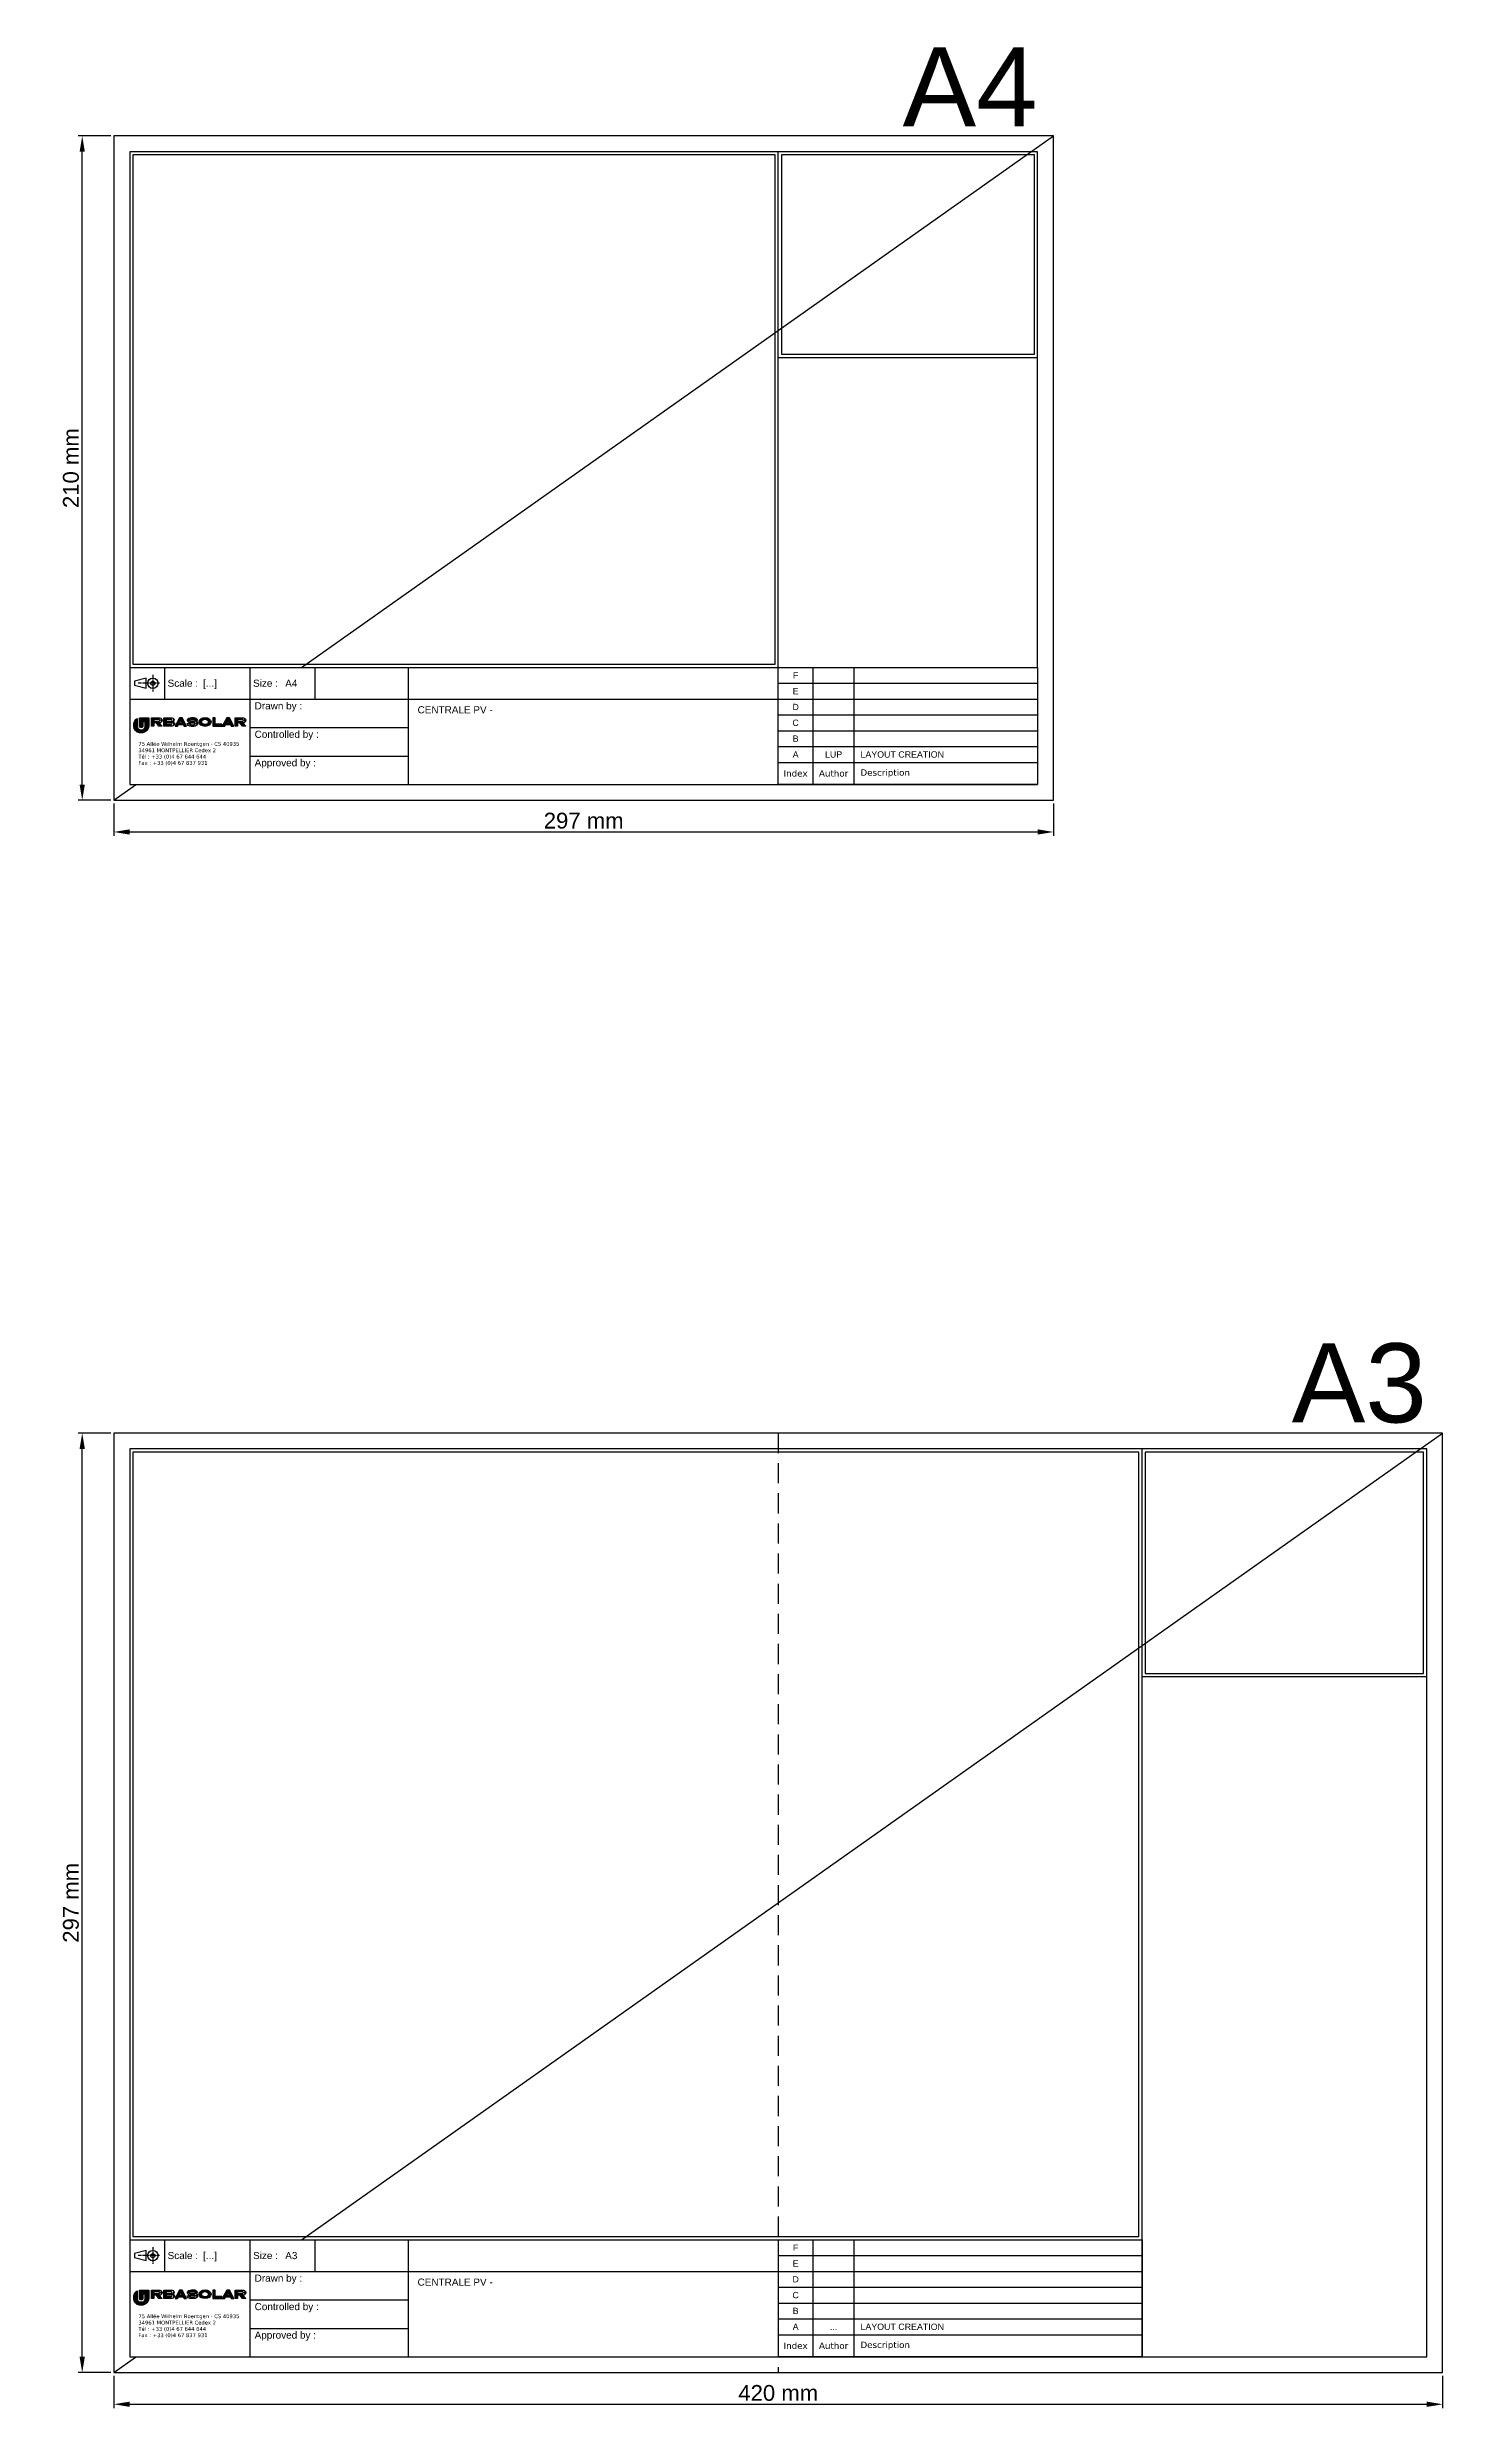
# Model space of a CAD drawing. Header units: millimetres. Extents: x -5397 to -3811, y -14 to 3249.
# Drawn here: x -5021 to -4580, y 2441 to 3190 of the extents above; entities that cross this region are included whole.
import ezdxf
from ezdxf.enums import TextEntityAlignment as Align

# ---------------------------------------------------------------- set-up
doc = ezdxf.new("R2010")
doc.units = ezdxf.units.MM
doc.set_wipeout_variables(frame=1)
doc.header["$PDMODE"] = 35
doc.header["$PDSIZE"] = 0.5
doc.linetypes.add('AXES', pattern=[0.8, 0.5, -0.1, 0.1, -0.1])
doc.linetypes.add('CACHE', pattern=[9.525, 6.35, -3.175])
for name, color, linetype in [('UBS-900-Cartouche', 7, 'Continuous'), ('UBS-900-Impression (Dimension)', 8, 'Continuous'), ('UBS-900-Impression (Format)', 251, 'Continuous')]:
    doc.layers.add(name, color=color, linetype=linetype)
doc.layers.add('UBS-900-Fenêtre de présentation', color=210, linetype='Continuous', plot=False)
doc.layers.add('UBS-900-Non imprimable', color=130, linetype='Continuous', plot=False)
doc.layers.add('UBS-900-Impression (Pliage)', color=9, linetype='CACHE', transparency=0.6)
doc.styles.get("Standard").update_dxf_attribs({"font": 'arial.ttf'})
doc.styles.add('UBS-Style de texte', font='verdana.ttf')
doc.dimstyles.new('ISO-25', dxfattribs={"dimtxt": 2.5, "dimasz": 2.5, "dimexe": 1.25, "dimexo": 0.625, "dimtad": 1, "dimtxsty": 'Standard', "dimcen": 2.5, "dimadec": 0, "dimazin": 0, "dimtfac": 1, "dimtmove": 0, "dimatfit": 3, "dimfxl": 1, "dimarcsym": 0})

# ---------------------------------------------------------------- blocks, each defined once
blk = doc.blocks.new('*U29')
blk.add_wipeout([(0, 0), (115, 0), (115, 37), (0, 37)])
for p, q in [((0, 32), (0, 37)), ((0, 37), (11, 37)), ((0, 27), (0, 32)), ((0, 32), (11, 32)), ((11, 37), (24, 37)), ((11, 32), (11, 37)), ((11, 27), (11, 32)), ((11, 32), (24, 32)), ((24, 37), (115, 37)), ((24, 32), (24, 37)), ((24, 27), (24, 32)), ((24, 32), (115, 32)), ((115, 37), (115, 32)), ((115, 32), (115, 27)), ((0, 22), (0, 27)), ((0, 27), (11, 27)), ((11, 22), (11, 27)), ((11, 27), (24, 27)), ((24, 22), (24, 27)), ((24, 27), (115, 27)), ((115, 27), (115, 22)), ((0, 17), (0, 22)), ((0, 22), (11, 22)), ((0, 12), (0, 17)), ((0, 17), (11, 17)), ((11, 17), (11, 22)), ((11, 22), (24, 22)), ((11, 12), (11, 17)), ((11, 17), (24, 17)), ((24, 17), (24, 22)), ((24, 22), (115, 22)), ((24, 12), (24, 17)), ((24, 17), (115, 17)), ((115, 22), (115, 17)), ((115, 17), (115, 12)), ((0, 5), (0, 12)), ((0, 12), (11, 12)), ((11, 5), (11, 12)), ((11, 12), (24, 12)), ((24, 5), (24, 12)), ((24, 12), (115, 12)), ((115, 12), (115, 5)), ((0, 7), (11, 7)), ((0, 0), (0, 5)), ((11, 0), (0, 0)), ((11, 7), (24, 7)), ((11, 0), (11, 5)), ((24, 0), (11, 0)), ((24, 7), (115, 7)), ((24, 0), (24, 5)), ((115, 0), (24, 0)), ((115, 5), (115, 0))]:
    blk.add_line(p, q)
at = {"char_height": 2}
for s, width, gutter_width, insert, attachment_point in [('E', 2, 7.5, (5.5, 29.5), 5), ('F', 2, 7.5, (5.5, 34.5), 5), ('D', 2, 7.5, (5.5, 24.5), 5), ('C', 2, 7.5, (5.5, 19.5), 5), ('B', 2, 7.5, (5.5, 14.5), 5), ('A', 2, 7.5, (5.5, 9.5), 5), ('{\\fVerdana|b0|i0|c0|p34;Index}', 9, 12.5, (5.5, 3.5), 5), ('{\\fVerdana|b0|i0|c0|p34;Author}', 9, 12.5, (17.5, 3.5), 5), ('{\\fVerdana|b0|i0|c0|p34;Description}', 9, 12.5, (26, 3.5), 4)]:
    blk.add_mtext_dynamic_manual_height_columns(s, width=width, gutter_width=gutter_width, heights=[0], dxfattribs=dict(at, insert=insert, attachment_point=attachment_point))
for tag, p in [('AUTEUR_E', (17.5, 29.5)), ('AUTEUR_F', (17.5, 34.5)), ('AUTEUR_D', (17.5, 24.5)), ('AUTEUR_C', (17.5, 19.5)), ('AUTEUR_B', (17.5, 14.5)), ('AUTEUR_A', (17.5, 9.5))]:
    blk.add_attdef(tag, text='', height=2).set_placement(p, align=Align.MIDDLE_CENTER)
for tag, p in [('MODIFICATIONS_IND_F', (26, 34.5)), ('MODIFICATIONS_IND_E', (26, 29.5)), ('MODIFICATIONS_IND_D', (26, 24.5)), ('MODIFICATIONS_IND_C', (26, 19.5)), ('MODIFICATIONS_IND_B', (26, 14.5)), ('MODIFICATIONS_IND_A', (26, 9.5))]:
    blk.add_attdef(tag, text='', height=2).set_placement(p, align=Align.MIDDLE_LEFT)
blk = doc.blocks.new('*D53')
at = {"layer": 'Defpoints', "color": 0, "transparency": 16777216}
for p in [(-10, 210), (0, 210), (0, 0)]:
    blk.add_point(p, dxfattribs=at)
at = {"layer": 'UBS-900-Impression (Dimension)', "color": 0, "lineweight": -2, "transparency": 16777216}
for p, q in [((-1, 210), (-11.25, 210)), ((-10, 5), (-10, 205)), ((-1, 0), (-11.25, 0))]:
    blk.add_line(p, q, dxfattribs=at)
at = {"layer": 'UBS-900-Impression (Dimension)', "color": 0, "transparency": 16777216}
for points in [[(-10.83, 205), (-9.17, 205), (-10, 210)], [(-10.83, 5), (-9.17, 5), (-10, 0)]]:
    blk.add_solid(points, dxfattribs=at)
at = {"layer": 'UBS-900-Impression (Dimension)', "color": 0, "transparency": 16777216, "insert": (-13.55, 105), "char_height": 5, "attachment_point": 5, "rotation": 90}
blk.add_mtext('210 mm', dxfattribs=at)
blk = doc.blocks.new('*D54')
at = {"layer": 'Defpoints', "color": 0, "transparency": 16777216}
for p in [(0, 0), (297, 0), (297, -10)]:
    blk.add_point(p, dxfattribs=at)
at = {"layer": 'UBS-900-Impression (Dimension)', "color": 0, "lineweight": -2, "transparency": 16777216}
for p, q in [((0, -1), (0, -11.25)), ((297, -1), (297, -11.25)), ((5, -10), (292, -10))]:
    blk.add_line(p, q, dxfattribs=at)
at = {"layer": 'UBS-900-Impression (Dimension)', "color": 0, "transparency": 16777216}
for points in [[(5, -9.17), (5, -10.83), (0, -10)], [(292, -9.17), (292, -10.83), (297, -10)]]:
    blk.add_solid(points, dxfattribs=at)
at = {"layer": 'UBS-900-Impression (Dimension)', "color": 0, "transparency": 16777216, "insert": (148.5, -6.45), "char_height": 5, "attachment_point": 5}
blk.add_mtext('297 mm', dxfattribs=at)
blk = doc.blocks.new('*D51')
at = {"layer": 'Defpoints', "color": 0, "transparency": 16777216}
for p in [(-10, 297), (0, 297), (0, 0)]:
    blk.add_point(p, dxfattribs=at)
at = {"layer": 'UBS-900-Impression (Dimension)', "color": 0, "lineweight": -2, "transparency": 16777216}
for p, q in [((-1, 297), (-11.25, 297)), ((-10, 5), (-10, 292)), ((-1, 0), (-11.25, 0))]:
    blk.add_line(p, q, dxfattribs=at)
at = {"layer": 'UBS-900-Impression (Dimension)', "color": 0, "transparency": 16777216}
for points in [[(-10.83, 292), (-9.17, 292), (-10, 297)], [(-10.83, 5), (-9.17, 5), (-10, 0)]]:
    blk.add_solid(points, dxfattribs=at)
at = {"layer": 'UBS-900-Impression (Dimension)', "color": 0, "transparency": 16777216, "insert": (-13.55, 148.5), "char_height": 5, "attachment_point": 5, "rotation": 90}
blk.add_mtext('297 mm', dxfattribs=at)
blk = doc.blocks.new('*D52')
at = {"layer": 'Defpoints', "color": 0, "transparency": 16777216}
for p in [(0, 0), (420, 0), (420, -10)]:
    blk.add_point(p, dxfattribs=at)
at = {"layer": 'UBS-900-Impression (Dimension)', "color": 0, "lineweight": -2, "transparency": 16777216}
for p, q in [((0, -1), (0, -11.25)), ((420, -1), (420, -11.25)), ((5, -10), (415, -10))]:
    blk.add_line(p, q, dxfattribs=at)
at = {"layer": 'UBS-900-Impression (Dimension)', "color": 0, "transparency": 16777216}
for points in [[(5, -9.17), (5, -10.83), (0, -10)], [(415, -9.17), (415, -10.83), (420, -10)]]:
    blk.add_solid(points, dxfattribs=at)
at = {"layer": 'UBS-900-Impression (Dimension)', "color": 0, "transparency": 16777216, "insert": (210, -6.45), "char_height": 5, "attachment_point": 5}
blk.add_mtext('420 mm', dxfattribs=at)
blk = doc.blocks.new('80-4_URBASOLAR (Logo Cartouche)')
at = {"true_color": 0x29364b, "transparency": 33554687}
h = blk.add_hatch(color=159, dxfattribs=at)
h.dxf.hatch_style = 1
edge = h.paths.add_edge_path()
edge.add_line((2.4, 17.86), (2.4, 15.41))
edge.add_arc((3.48, 15.41), 1.08, 179.76875, 270.68435)
edge.add_line((3.49, 14.33), (3.83, 14.33))
edge.add_arc((3.86, 15.39), 1.07, 268.69268, 360.85421)
edge.add_line((4.93, 15.41), (4.93, 17.16))
edge.add_line((4.93, 17.16), (4.19, 16.56))
edge.add_line((4.19, 16.56), (4.19, 15.39))
edge.add_arc((3.8, 15.38), 0.391, -84.92065, 2.81816, ccw=False)
edge.add_line((3.83, 14.99), (3.49, 14.99))
edge.add_arc((3.53, 15.38), 0.395, 177.65274, 264.44974, ccw=False)
edge.add_line((3.14, 15.39), (3.14, 18.1))
edge.add_line((3.14, 18.1), (6.03, 18.1))
edge.add_line((6.03, 18.1), (6.03, 15.41))
edge.add_arc((3.92, 15.47), 2.11, 277.31232, 358.36159, ccw=False)
edge.add_line((4.19, 13.37), (3.14, 13.37))
edge.add_arc((3.34, 15.42), 2.05, 180.17191, 264.15418, ccw=False)
edge.add_line((1.29, 15.41), (1.29, 16.19))
edge.add_arc((3.27, 16.08), 1.99, 116.09511, 176.88307, ccw=False)
h = blk.add_hatch(color=159, dxfattribs=at)
h.dxf.hatch_style = 1
edge = h.paths.add_edge_path()
edge.add_line((7.61, 15.46), (6.9, 15.46))
edge.add_line((6.9, 15.46), (6.9, 18.1))
edge.add_line((6.9, 18.1), (9.22, 18.1))
edge.add_arc((9.21, 16.6), 1.5, 64.87472, 89.57877, ccw=False)
edge.add_arc((9.48, 17.28), 0.772, -58.2681, 61.77627, ccw=False)
edge.add_arc((9.31, 17.71), 1.23, 272.68788, 298.29902, ccw=False)
edge.add_line((9.36, 16.48), (10.27, 15.46))
edge.add_line((10.27, 15.46), (9.26, 15.46))
edge.add_line((9.26, 15.46), (8.44, 16.48))
edge.add_line((8.44, 16.48), (7.61, 16.48))
edge.add_line((7.61, 16.48), (7.61, 15.46))
edge = h.paths.add_edge_path(flags=16)
edge.add_line((7.61, 17.05), (9.22, 17.05))
edge.add_arc((9.2, 17.47), 0.417, 272.42169, 294.28331)
edge.add_arc((9.28, 17.29), 0.224, 294.52223, 425.47777)
edge.add_arc((9.23, 17.09), 0.43, 70.84083, 91.70551)
edge.add_line((9.22, 17.52), (7.61, 17.52))
edge.add_line((7.61, 17.52), (7.61, 17.05))
h = blk.add_hatch(color=159, dxfattribs=at)
h.dxf.hatch_style = 1
edge = h.paths.add_edge_path()
edge.add_line((10.79, 15.46), (10.79, 18.1))
edge.add_line((10.79, 18.1), (13.11, 18.1))
edge.add_arc((13.13, 16.57), 1.53, 66.89346, 90.79556, ccw=False)
edge.add_arc((13.43, 17.4), 0.649, -61.17863, 61.87982, ccw=False)
edge.add_arc((13.57, 16.19), 0.664, -75.44094, 75.14378, ccw=False)
edge.add_arc((13.14, 17.37), 1.91, 270.20962, 288.23867, ccw=False)
edge.add_line((13.14, 15.46), (10.79, 15.46))
edge = h.paths.add_edge_path(flags=16)
edge.add_line((11.5, 17.05), (13.11, 17.05))
edge.add_arc((13.09, 17.47), 0.417, 272.42169, 294.28331)
edge.add_arc((13.17, 17.29), 0.224, 294.52223, 425.47777)
edge.add_arc((13.12, 17.09), 0.43, 70.84083, 91.70551)
edge.add_line((13.11, 17.52), (11.5, 17.52))
edge.add_line((11.5, 17.52), (11.5, 17.05))
edge = h.paths.add_edge_path(flags=16)
edge.add_line((11.5, 16.06), (13.11, 16.06))
edge.add_arc((13.09, 16.47), 0.417, 272.42169, 294.28331)
edge.add_arc((13.17, 16.3), 0.224, 294.52223, 425.47777)
edge.add_arc((13.12, 16.09), 0.43, 70.84083, 91.70551)
edge.add_line((13.11, 16.52), (11.5, 16.52))
edge.add_line((11.5, 16.52), (11.5, 16.06))
h = blk.add_hatch(color=159, dxfattribs=at)
h.dxf.hatch_style = 1
h.paths.add_polyline_path([(16.94, 15.99), (17.22, 15.46), (18, 15.46), (16.6, 18.1), (15.74, 18.1), (14.34, 15.46), (15.13, 15.46), (15.4, 15.99)])
h.paths.add_polyline_path([(15.68, 16.53), (16.67, 16.53), (16.17, 17.48)], flags=16)
at = {"true_color": 0xa22f15, "transparency": 33554687}
h = blk.add_hatch(color=24, dxfattribs=at)
h.dxf.hatch_style = 1
edge = h.paths.add_edge_path()
edge.add_line((18.22, 16.27), (18.99, 16.27))
edge.add_arc((19.63, 16.66), 0.749, 211.13098, 270.59224)
edge.add_line((19.64, 15.91), (20.17, 15.91))
edge.add_arc((20.07, 16.95), 1.05, 275.72841, 300.26013)
edge.add_arc((20.51, 16.24), 0.212, 294.10614, 409.72476)
edge.add_arc((20.44, 16.16), 0.314, 49.12282, 89.94115)
edge.add_line((20.44, 16.48), (19.45, 16.48))
edge.add_arc((19.58, 18.95), 2.47, 249.36616, 266.98838, ccw=False)
edge.add_arc((19.04, 17.32), 0.759, 188.44629, 244.53003, ccw=False)
edge.add_line((18.29, 17.21), (18.29, 17.46))
edge.add_arc((18.96, 17.35), 0.687, 117.4448, 170.8136, ccw=False)
edge.add_arc((19.58, 16.01), 2.15, 91.02293, 115.58494, ccw=False)
edge.add_line((19.54, 18.17), (20.28, 18.17))
edge.add_arc((20.23, 16.52), 1.65, 64.27272, 88.12607, ccw=False)
edge.add_arc((20.57, 17.25), 0.842, 6.70555, 63.54746, ccw=False)
edge.add_line((21.4, 17.35), (20.66, 17.35))
edge.add_arc((20.16, 17.08), 0.57, 28.59727, 88.49841)
edge.add_line((20.18, 17.65), (19.56, 17.65))
edge.add_arc((19.67, 16.53), 1.12, 95.18569, 118.01724)
edge.add_arc((19.23, 17.34), 0.203, 116.78023, 236.20786)
edge.add_arc((19.54, 18.08), 0.999, 245.0277, 271.24415)
edge.add_line((19.56, 17.08), (20.44, 17.08))
edge.add_arc((20.43, 15.27), 1.81, 65.10724, 89.52476, ccw=False)
edge.add_arc((20.73, 16.31), 0.754, -52.76615, 52.76615, ccw=False)
edge.add_arc((20.13, 17.26), 1.88, 270.70757, 304.24918, ccw=False)
edge.add_line((20.15, 15.38), (19.5, 15.38))
edge.add_arc((19.49, 17.28), 1.9, 239.71908, 270.13049, ccw=False)
edge.add_arc((18.96, 16.25), 0.737, 178.39239, 235.15384, ccw=False)
at = {"true_color": 0x29364b, "transparency": 33554687}
h = blk.add_hatch(color=159, dxfattribs=at)
h.dxf.hatch_style = 1
edge = h.paths.add_edge_path()
edge.add_ellipse((23.84, 16.78), major_axis=(1.87, 0), ratio=0.744921, start_angle=0, end_angle=360)
edge = h.paths.add_edge_path(flags=17)
edge.add_ellipse((23.83, 16.78), major_axis=(1.12, 0), ratio=0.734047, start_angle=0, end_angle=360)
h = blk.add_hatch(color=159, dxfattribs=at)
h.dxf.hatch_style = 1
h.paths.add_polyline_path([(26.33, 18.1), (26.33, 15.46), (29.17, 15.46), (29.17, 16.1), (27.04, 16.1), (27.04, 18.1)])
h = blk.add_hatch(color=159, dxfattribs=at)
h.dxf.hatch_style = 1
h.paths.add_polyline_path([(31.86, 15.99), (32.13, 15.46), (32.91, 15.46), (31.52, 18.1), (30.66, 18.1), (29.26, 15.46), (30.04, 15.46), (30.32, 15.99)])
h.paths.add_polyline_path([(30.59, 16.53), (31.58, 16.53), (31.09, 17.48)], flags=16)
h = blk.add_hatch(color=159, dxfattribs=at)
h.dxf.hatch_style = 1
edge = h.paths.add_edge_path()
edge.add_line((34.05, 15.46), (33.34, 15.46))
edge.add_line((33.34, 15.46), (33.34, 18.1))
edge.add_line((33.34, 18.1), (35.66, 18.1))
edge.add_arc((35.64, 16.6), 1.5, 64.87472, 89.57877, ccw=False)
edge.add_arc((35.92, 17.28), 0.772, -58.2681, 61.77627, ccw=False)
edge.add_arc((35.74, 17.71), 1.23, 272.68788, 298.29902, ccw=False)
edge.add_line((35.8, 16.48), (36.7, 15.46))
edge.add_line((36.7, 15.46), (35.69, 15.46))
edge.add_line((35.69, 15.46), (34.87, 16.48))
edge.add_line((34.87, 16.48), (34.05, 16.48))
edge.add_line((34.05, 16.48), (34.05, 15.46))
edge = h.paths.add_edge_path(flags=16)
edge.add_line((34.05, 17.05), (35.66, 17.05))
edge.add_arc((35.64, 17.47), 0.417, 272.42169, 294.28331)
edge.add_arc((35.72, 17.29), 0.224, 294.52223, 425.47777)
edge.add_arc((35.67, 17.09), 0.43, 70.84083, 91.70551)
edge.add_line((35.66, 17.52), (34.05, 17.52))
edge.add_line((34.05, 17.52), (34.05, 17.05))
at = {"color": 159, "true_color": 0x29364b, "transparency": 33554687}
blk.add_lwpolyline([(2.4, 17.86), (2.4, 15.41, 0.418902), (3.49, 14.33), (3.83, 14.33, 0.425307), (4.93, 15.41), (4.93, 17.16), (4.19, 16.56), (4.19, 15.39, -0.402701), (3.83, 14.99), (3.49, 14.99, -0.397933), (3.14, 15.39), (3.14, 18.1), (6.03, 18.1), (6.03, 15.41, -0.369164), (4.19, 13.37), (3.14, 13.37, -0.383775), (1.29, 15.41), (1.29, 16.19, -0.271638), (2.4, 17.86)], format="xyb", dxfattribs=at)
for points in [[(7.61, 15.46), (6.9, 15.46), (6.9, 18.1), (9.22, 18.1, -0.108211), (9.85, 17.96, -0.577608), (9.89, 16.62, -0.112217), (9.36, 16.48), (10.27, 15.46), (9.26, 15.46), (8.44, 16.48), (7.61, 16.48)], [(7.61, 17.05), (9.22, 17.05, 0.09568), (9.38, 17.09, 0.642947), (9.38, 17.5, 0.091292), (9.22, 17.52), (7.61, 17.52)], [(10.79, 15.46), (10.79, 18.1), (13.11, 18.1, -0.104672), (13.73, 17.98, -0.595283), (13.74, 16.84, -0.771388), (13.74, 15.55, -0.078829), (13.14, 15.46)], [(11.5, 17.05), (13.11, 17.05, 0.09568), (13.26, 17.09, 0.642947), (13.26, 17.5, 0.091292), (13.11, 17.52), (11.5, 17.52)], [(11.5, 16.06), (13.11, 16.06, 0.09568), (13.26, 16.09, 0.642947), (13.26, 16.5, 0.091292), (13.11, 16.52), (11.5, 16.52)], [(34.05, 15.46), (33.34, 15.46), (33.34, 18.1), (35.66, 18.1, -0.108211), (36.28, 17.96, -0.577608), (36.32, 16.62, -0.112217), (35.8, 16.48), (36.7, 15.46), (35.69, 15.46), (34.87, 16.48), (34.05, 16.48)], [(34.05, 17.05), (35.66, 17.05, 0.09568), (35.81, 17.09, 0.642947), (35.81, 17.5, 0.091292), (35.66, 17.52), (34.05, 17.52)]]:
    blk.add_lwpolyline(points, format="xyb", close=True, dxfattribs=at)
for points in [[(16.94, 15.99), (17.22, 15.46), (18, 15.46), (16.6, 18.1), (15.74, 18.1), (14.34, 15.46), (15.13, 15.46), (15.4, 15.99)], [(26.33, 18.1), (26.33, 15.46), (29.17, 15.46), (29.17, 16.1), (27.04, 16.1), (27.04, 18.1)], [(31.86, 15.99), (32.13, 15.46), (32.91, 15.46), (31.52, 18.1), (30.66, 18.1), (29.26, 15.46), (30.04, 15.46), (30.32, 15.99)]]:
    blk.add_lwpolyline(points, close=True, dxfattribs=at)
for points in [[(15.68, 16.53), (16.67, 16.53), (16.17, 17.48), (15.68, 16.53)], [(30.59, 16.53), (31.58, 16.53), (31.09, 17.48), (30.59, 16.53)]]:
    blk.add_lwpolyline(points, dxfattribs=at)
at = {"color": 24, "true_color": 0xa22f15, "transparency": 33554687}
blk.add_lwpolyline([(18.22, 16.27), (18.99, 16.27, 0.265431), (19.64, 15.91), (20.17, 15.91, 0.10745), (20.6, 16.05, 0.552136), (20.65, 16.4, 0.180011), (20.44, 16.48), (19.45, 16.48, -0.077043), (18.71, 16.63, -0.249716), (18.29, 17.21), (18.29, 17.46, -0.237168), (18.65, 17.96, -0.107584), (19.54, 18.17), (20.28, 18.17, -0.104457), (20.94, 18.01, -0.253233), (21.4, 17.35), (20.66, 17.35, 0.267487), (20.18, 17.65), (19.56, 17.65, 0.099952), (19.14, 17.52, 0.574025), (19.12, 17.17, 0.114892), (19.56, 17.08), (20.44, 17.08, -0.106946), (21.19, 16.91, -0.496036), (21.19, 15.71, -0.147407), (20.15, 15.38), (19.5, 15.38, -0.133479), (18.54, 15.64, -0.25286)], format="xyb", close=True, dxfattribs=at)
for points in [[(19.45, 17.65), (20.44, 17.65)], [(19.45, 17.08), (20.44, 17.08)], [(19.45, 16.48), (20.44, 16.48)], [(19.45, 15.91), (20.44, 15.91)], [(20.66, 17.35), (21.4, 17.35)]]:
    blk.add_lwpolyline(points, dxfattribs=at)
at = {"color": 159, "true_color": 0x29364b, "transparency": 33554687}
for centre, major_axis, ratio in [((23.84, 16.78), (1.87, 0), 0.744921), ((23.83, 16.78), (1.12, 0), 0.734047)]:
    blk.add_ellipse(centre, major_axis=major_axis, ratio=ratio, dxfattribs=at)
at = {"color": 159, "true_color": 0x29364b, "transparency": 33554687, "insert": (2.75, 3), "char_height": 1.2, "attachment_point": 7, "style": 'UBS-Style de texte'}
blk.add_mtext_dynamic_manual_height_columns('\\pxqj;75 Allée Wilhelm Roentgen - CS 40935\\P34961 MONTPELLIER Cedex 2\\PTél : +33 (0)4 67 644 644\\PFax : +33 (0)4 67 837 931', width=32.5, gutter_width=0.45, heights=[0], dxfattribs=at)
blk = doc.blocks.new('*U252')
blk.add_wipeout([(5, 5), (210, 5), (210, 42), (5, 42)])
at = {"color": 7}
for p, q in [((5, 42), (210, 42)), ((16, 42), (16, 32)), ((43, 42), (43, 5)), ((63.5, 42), (63.5, 32)), ((93, 42), (93, 5)), ((210, 42), (210, 5)), ((5, 32), (210, 32)), ((43, 23), (93, 23)), ((43, 14), (93, 14))]:
    blk.add_line(p, q, dxfattribs=at)
for points in [[(5, 5), (292, 5), (292, 205), (5, 205)], [(6.52, 37.65), (6.52, 36.35), (10.17, 35.4), (10.17, 38.6)]]:
    blk.add_lwpolyline(points, close=True, dxfattribs=at)
at = {"color": 7, "linetype": 'AXES', "ltscale": 2}
for points in [[(12.32, 39.65), (12.32, 34.35)], [(14.47, 37), (10.17, 37), (7.67, 37)]]:
    blk.add_lwpolyline(points, dxfattribs=at)
at = {"color": 7}
for radius in [1.65, 0.65]:
    blk.add_circle((12.32, 37), radius, dxfattribs=at)
blk.add_blockref('80-4_URBASOLAR (Logo Cartouche)', (5, 8))
at = {"color": 7, "char_height": 2.25}
for s, width, insert, attachment_point in [('Scale :', 27, (17, 37), 4), ('Size :', 16, (44, 37), 4), ('Drawn by :', 48, (44.5, 31), 1), ('Controlled by :', 48, (44.5, 22), 1), ('Approved by :', 48, (44.5, 13), 1)]:
    blk.add_mtext_dynamic_manual_height_columns(s, width=width, gutter_width=12.5, heights=[0], dxfattribs=dict(at, insert=insert, attachment_point=attachment_point))
at = {"color": 7}
for tag, p in [('ECHELLE', (28.2, 37)), ('FORMAT', (54.17, 37)), ('PROJETEUR', (65, 25.8)), ('TITRE_1', (96, 28.62)), ('TITRE_2', (96, 21.88)), ('PROJET', (121.1, 28.62)), ('COMMUNE', (168.3, 28.62)), ('TITRE_3', (96, 15.12)), ('TITRE_4', (96, 8.38))]:
    blk.add_attdef(tag, text='', height=2.25, dxfattribs=at).set_placement(p, align=Align.MIDDLE_LEFT)
blk.add_attdef('DEPT', text='', height=2.25, dxfattribs=at).set_placement((207, 28.62), align=Align.MIDDLE_RIGHT)
blk = doc.blocks.new('*U32')
blk.add_wipeout([(0, 0), (82, 0), (82, 37), (0, 37)])
for p, q in [((0, 32), (0, 37)), ((0, 37), (11, 37)), ((0, 27), (0, 32)), ((0, 32), (11, 32)), ((11, 37), (24, 37)), ((11, 32), (11, 37)), ((11, 27), (11, 32)), ((11, 32), (24, 32)), ((24, 37), (82, 37)), ((24, 32), (24, 37)), ((24, 27), (24, 32)), ((24, 32), (82, 32)), ((82, 37), (82, 32)), ((82, 32), (82, 27)), ((0, 22), (0, 27)), ((0, 27), (11, 27)), ((11, 22), (11, 27)), ((11, 27), (24, 27)), ((24, 22), (24, 27)), ((24, 27), (82, 27)), ((82, 27), (82, 22)), ((0, 17), (0, 22)), ((0, 22), (11, 22)), ((0, 12), (0, 17)), ((0, 17), (11, 17)), ((11, 17), (11, 22)), ((11, 22), (24, 22)), ((11, 12), (11, 17)), ((11, 17), (24, 17)), ((24, 17), (24, 22)), ((24, 22), (82, 22)), ((24, 12), (24, 17)), ((24, 17), (82, 17)), ((82, 22), (82, 17)), ((82, 17), (82, 12)), ((0, 5), (0, 12)), ((0, 12), (11, 12)), ((11, 5), (11, 12)), ((11, 12), (24, 12)), ((24, 5), (24, 12)), ((24, 12), (82, 12)), ((82, 12), (82, 5)), ((0, 7), (11, 7)), ((0, 0), (0, 5)), ((11, 0), (0, 0)), ((11, 7), (24, 7)), ((11, 0), (11, 5)), ((24, 0), (11, 0)), ((24, 7), (82, 7)), ((24, 0), (24, 5)), ((82, 0), (24, 0)), ((82, 5), (82, 0))]:
    blk.add_line(p, q)
at = {"char_height": 2}
for s, width, gutter_width, insert, attachment_point in [('E', 2, 7.5, (5.5, 29.5), 5), ('F', 2, 7.5, (5.5, 34.5), 5), ('D', 2, 7.5, (5.5, 24.5), 5), ('C', 2, 7.5, (5.5, 19.5), 5), ('B', 2, 7.5, (5.5, 14.5), 5), ('A', 2, 7.5, (5.5, 9.5), 5), ('{\\fVerdana|b0|i0|c0|p34;Index}', 9, 12.5, (5.5, 3.5), 5), ('{\\fVerdana|b0|i0|c0|p34;Author}', 9, 12.5, (17.5, 3.5), 5), ('{\\fVerdana|b0|i0|c0|p34;Description}', 9, 12.5, (26, 3.5), 4)]:
    blk.add_mtext_dynamic_manual_height_columns(s, width=width, gutter_width=gutter_width, heights=[0], dxfattribs=dict(at, insert=insert, attachment_point=attachment_point))
for tag, p in [('AUTEUR_E', (17.5, 29.5)), ('AUTEUR_F', (17.5, 34.5)), ('AUTEUR_D', (17.5, 24.5)), ('AUTEUR_C', (17.5, 19.5)), ('AUTEUR_B', (17.5, 14.5)), ('AUTEUR_A', (17.5, 9.5))]:
    blk.add_attdef(tag, text='', height=2).set_placement(p, align=Align.MIDDLE_CENTER)
for tag, p in [('MODIFICATIONS_IND_F', (26, 34.5)), ('MODIFICATIONS_IND_E', (26, 29.5)), ('MODIFICATIONS_IND_D', (26, 24.5)), ('MODIFICATIONS_IND_C', (26, 19.5)), ('MODIFICATIONS_IND_B', (26, 14.5)), ('MODIFICATIONS_IND_A', (26, 9.5))]:
    blk.add_attdef(tag, text='', height=2).set_placement(p, align=Align.MIDDLE_LEFT)
blk = doc.blocks.new('*U256')
blk.add_wipeout([(5, 5), (210, 5), (210, 42), (5, 42)])
at = {"color": 7}
for p, q in [((5, 42), (210, 42)), ((16, 42), (16, 32)), ((43, 42), (43, 5)), ((63.5, 42), (63.5, 32)), ((93, 42), (93, 5)), ((210, 42), (210, 5)), ((5, 32), (210, 32)), ((43, 23), (93, 23)), ((43, 14), (93, 14))]:
    blk.add_line(p, q, dxfattribs=at)
for points in [[(5, 5), (415, 5), (415, 292), (5, 292)], [(6.52, 37.65), (6.52, 36.35), (10.17, 35.4), (10.17, 38.6)]]:
    blk.add_lwpolyline(points, close=True, dxfattribs=at)
at = {"color": 7, "linetype": 'AXES', "ltscale": 2}
for points in [[(12.32, 39.65), (12.32, 34.35)], [(14.47, 37), (10.17, 37), (7.67, 37)]]:
    blk.add_lwpolyline(points, dxfattribs=at)
at = {"color": 7}
for radius in [1.65, 0.65]:
    blk.add_circle((12.32, 37), radius, dxfattribs=at)
blk.add_blockref('80-4_URBASOLAR (Logo Cartouche)', (5, 8))
at = {"color": 7, "char_height": 2.25}
for s, width, insert, attachment_point in [('Scale :', 27, (17, 37), 4), ('Size :', 16, (44, 37), 4), ('Drawn by :', 48, (44.5, 31), 1), ('Controlled by :', 48, (44.5, 22), 1), ('Approved by :', 48, (44.5, 13), 1)]:
    blk.add_mtext_dynamic_manual_height_columns(s, width=width, gutter_width=12.5, heights=[0], dxfattribs=dict(at, insert=insert, attachment_point=attachment_point))
at = {"color": 7}
for tag, p in [('ECHELLE', (28.2, 37)), ('FORMAT', (54.17, 37)), ('PROJETEUR', (65, 25.8)), ('TITRE_1', (96, 28.62)), ('TITRE_2', (96, 21.88)), ('PROJET', (121.1, 28.62)), ('COMMUNE', (168.3, 28.62)), ('TITRE_3', (96, 15.12)), ('TITRE_4', (96, 8.38))]:
    blk.add_attdef(tag, text='', height=2.25, dxfattribs=at).set_placement(p, align=Align.MIDDLE_LEFT)
blk.add_attdef('DEPT', text='', height=2.25, dxfattribs=at).set_placement((207, 28.62), align=Align.MIDDLE_RIGHT)
blk = doc.blocks.new('80-2_Impression Cartouche (A4)')
at = {"color": 0}
blk.add_lwpolyline([(0, 0), (297, 0), (297, 210), (0, 210)], close=True, dxfattribs=at)
at = {"layer": 'UBS-900-Non imprimable', "color": 0}
blk.add_lwpolyline([(0, 0), (297, 210)], dxfattribs=at)
at = {"layer": 'UBS-900-Impression (Dimension)'}
dim = blk.add_linear_dim(base=(-10, 210), p1=(0, 0), p2=(0, 210), angle=90, dimstyle='ISO-25', override={"dimtxt": 5, "dimasz": 5, "dimexo": 1, "dimgap": 1, "dimdec": 0, "dimzin": 0, "dimpost": ' mm'}, dxfattribs=at)
dim.commit()
dim.dimension.update_dxf_attribs({"geometry": '*D53', "text_midpoint": (-13.55, 105)})
dim = blk.add_linear_dim(base=(297, -10), p1=(0, 0), p2=(297, 0), dimstyle='ISO-25', override={"dimtxt": 5, "dimasz": 5, "dimexo": 1, "dimgap": 1, "dimdec": 0, "dimzin": 0, "dimpost": ' mm'}, dxfattribs=at)
dim.commit()
dim.dimension.update_dxf_attribs({"geometry": '*D54', "text_midpoint": (148.5, -6.45)})
blk = doc.blocks.new('80-2_Impression Cartouche (A3)')
at = {"color": 0}
blk.add_lwpolyline([(0, 0), (420, 0), (420, 297), (0, 297)], close=True, dxfattribs=at)
at = {"layer": 'UBS-900-Impression (Pliage)'}
blk.add_lwpolyline([(210, 297), (210, 0)], dxfattribs=at)
at = {"layer": 'UBS-900-Non imprimable', "color": 0}
blk.add_lwpolyline([(0, 0), (420, 297)], dxfattribs=at)
at = {"layer": 'UBS-900-Impression (Dimension)'}
dim = blk.add_linear_dim(base=(-10, 297), p1=(0, 0), p2=(0, 297), angle=90, dimstyle='ISO-25', override={"dimtxt": 5, "dimasz": 5, "dimexo": 1, "dimgap": 1, "dimdec": 0, "dimzin": 0, "dimpost": ' mm'}, dxfattribs=at)
dim.commit()
dim.dimension.update_dxf_attribs({"geometry": '*D51', "text_midpoint": (-13.55, 148.5)})
dim = blk.add_linear_dim(base=(420, -10), p1=(0, 0), p2=(420, 0), dimstyle='ISO-25', override={"dimtxt": 5, "dimasz": 5, "dimexo": 1, "dimgap": 1, "dimdec": 0, "dimzin": 0, "dimpost": ' mm'}, dxfattribs=at)
dim.commit()
dim.dimension.update_dxf_attribs({"geometry": '*D52', "text_midpoint": (210, -6.45)})

msp = doc.modelspace()

# ---------------------------------------------------------------- linework, layer by layer
at = {"layer": 'UBS-900-Cartouche'}
msp.add_lwpolyline([(-4675, 2675), (-4585, 2675)], dxfattribs=at)
at = {"layer": 'UBS-900-Fenêtre de présentation'}
for points in [[(-4789, 3093), (-4709, 3093), (-4709, 3156), (-4789, 3156)], [(-4674, 2676), (-4586, 2676), (-4586, 2746), (-4674, 2746)]]:
    msp.add_lwpolyline(points, close=True, dxfattribs=at)

# ---------------------------------------------------------------- block references
at = {"layer": 'UBS-900-Impression (Format)'}
for name, p in [('80-2_Impression Cartouche (A4)', (-5000, 2952)), ('80-2_Impression Cartouche (A3)', (-5000, 2455))]:
    msp.add_blockref(name, p, dxfattribs=at)

# ---------------------------------------------------------------- texts
at = {"layer": 'UBS-900-Impression (Format)', "char_height": 25, "attachment_point": 9}
for s, insert in [('A4', (-4708, 3165)), ('A3', (-4585, 2755))]:
    msp.add_mtext_dynamic_manual_height_columns(s, width=61.4602, gutter_width=12.5, heights=[0], dxfattribs=dict(at, insert=insert))

# ---------------------------------------------------------------- next in the draw order: block references
at = {"layer": 'UBS-900-Cartouche'}
ref = msp.add_blockref('*U252', (-5000, 2952), dxfattribs=at)
ref.add_attrib('TITRE_1', 'CENTRALE PV -', dxfattribs={"layer": '0', "color": 7, "height": 2.25}).set_placement((-4904, 2980.62), align=Align.MIDDLE_LEFT)
ref.add_attrib('FORMAT', 'A4', dxfattribs={"layer": '0', "color": 7, "height": 2.25}).set_placement((-4945.83, 2989), align=Align.MIDDLE_LEFT)
ref.add_attrib('ECHELLE', '[...]', dxfattribs={"layer": '0', "color": 7, "height": 2.25}).set_placement((-4971.8, 2989), align=Align.MIDDLE_LEFT)
msp.add_blockref('*U29', (-4790, 2460), dxfattribs=at).add_auto_attribs({'MODIFICATIONS_IND_A': 'LAYOUT CREATION', 'AUTEUR_A': '...'})

# ---------------------------------------------------------------- next in the draw order: linework, layer by layer
for points in [[(-4790, 3092), (-4708, 3092)], [(-4675, 2460), (-4675, 2675), (-4675, 2747)]]:
    msp.add_lwpolyline(points, dxfattribs=at)

# ---------------------------------------------------------------- next in the draw order: block references
msp.add_blockref('*U32', (-4790, 2957), dxfattribs=at).add_auto_attribs({'MODIFICATIONS_IND_A': 'LAYOUT CREATION', 'AUTEUR_A': 'LUP'})

# ---------------------------------------------------------------- next in the draw order: linework, layer by layer
msp.add_lwpolyline([(-4790, 2994), (-4790, 3092), (-4790, 3157)], dxfattribs=at)
at = {"layer": 'UBS-900-Fenêtre de présentation'}
msp.add_lwpolyline([(-4994, 2995), (-4791, 2995), (-4791, 3156), (-4994, 3156)], close=True, dxfattribs=at)

# ---------------------------------------------------------------- next in the draw order: block references
at = {"layer": 'UBS-900-Cartouche'}
ref = msp.add_blockref('*U256', (-5000, 2455), dxfattribs=at)
ref.add_attrib('TITRE_1', 'CENTRALE PV -', dxfattribs={"layer": '0', "color": 7, "height": 2.25}).set_placement((-4904, 2483.62), align=Align.MIDDLE_LEFT)
ref.add_attrib('FORMAT', 'A3', dxfattribs={"layer": '0', "color": 7, "height": 2.25}).set_placement((-4945.83, 2492), align=Align.MIDDLE_LEFT)
ref.add_attrib('ECHELLE', '[...]', dxfattribs={"layer": '0', "color": 7, "height": 2.25}).set_placement((-4971.8, 2492), align=Align.MIDDLE_LEFT)

# ---------------------------------------------------------------- next in the draw order: linework, layer by layer
at = {"layer": 'UBS-900-Fenêtre de présentation'}
msp.add_lwpolyline([(-4994, 2498), (-4676, 2498), (-4676, 2746), (-4994, 2746)], close=True, dxfattribs=at)

doc.saveas('drawing.dxf')
